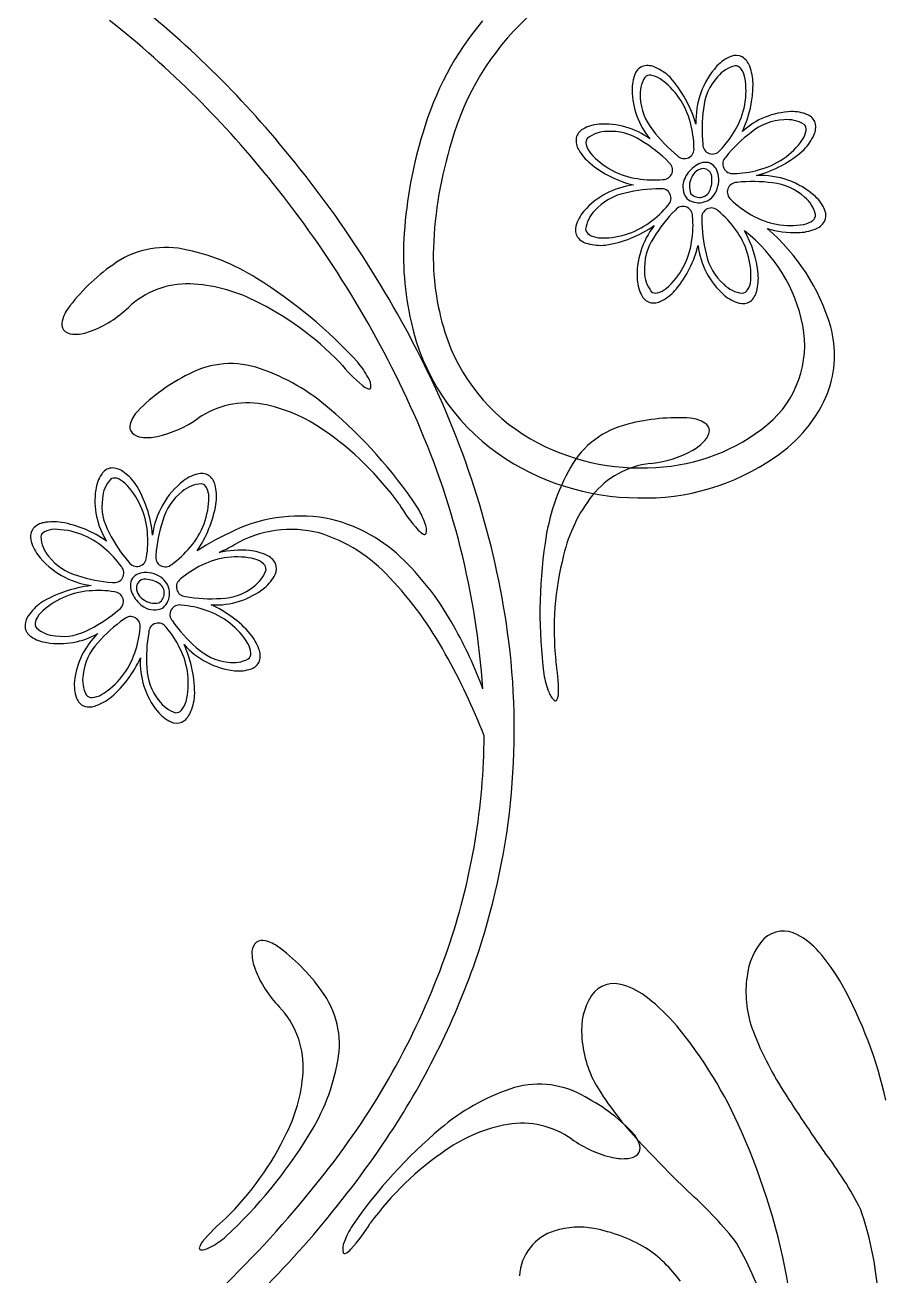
# Model space of a CAD drawing. Extents: x -4 to 4, y -4.07 to 4.07.
# Drawn here: x -0.749 to -0.089, y 2.359 to 3.317 of the extents above; entities that cross this region are included whole.
import ezdxf

# ---------------------------------------------------------------- set-up
doc = ezdxf.new("R2010")
doc.units = 0

msp = doc.modelspace()

# ---------------------------------------------------------------- linework, layer by layer
at = {"color": 7, "linetype": 'CONTINUOUS'}
for centre, radius, start, end in [((0.073825, 3.674828), 0.369479, 237.438302, 258.90363), ((0.073825, 3.674828), 0.369479, 237.438302, 258.90363), ((-1.137221, 2.740032), 0.759459, 39.370303, 52.622466), ((-1.153013, 2.724369), 0.758547, 38.397776, 51.805028), ((-0.216329, 3.168354), 0.237026, 140.16381, 163.881731), ((-0.216329, 3.168354), 0.237026, 140.16381, 163.881731), ((-0.224308, 3.172536), 0.205172, 133.089356, 164.450197), ((-0.224308, 3.172536), 0.205172, 133.089356, 164.450197), ((-0.271883, 3.275716), 0.010293, 108.084869, 157.027898), ((-0.271883, 3.275716), 0.010293, 108.084869, 157.027898), ((-0.271877, 3.272067), 0.013811, 64.251303, 103.403456), ((-0.271877, 3.272067), 0.013811, 64.251303, 103.403456), ((-0.171921, 3.243547), 0.062986, 138.112127, 182.178528), ((-0.171921, 3.243547), 0.062986, 138.112127, 182.178528), ((-0.196883, 3.265034), 0.030064, 111.873592, 136.834003), ((-0.196883, 3.265034), 0.030064, 111.873592, 136.834003), ((-0.204223, 3.283391), 0.010294, 63.082992, 112.025803), ((-0.204223, 3.283391), 0.010294, 63.082992, 112.025803), ((-0.206799, 3.280805), 0.013811, 19.252994, 58.404256), ((-0.206799, 3.280805), 0.013811, 19.252994, 58.404256), ((-0.231497, 3.271148), 0.040323, 1.428941, 20.63569), ((-0.231497, 3.271148), 0.040323, 1.428941, 20.63569), ((-0.253711, 3.267925), 0.030065, 156.873582, 181.833313), ((-0.253711, 3.267925), 0.030065, 156.873582, 181.833313), ((-0.282512, 3.247774), 0.040323, 46.428396, 65.635145), ((-0.282512, 3.247774), 0.040323, 46.428396, 65.635145), ((-0.327349, 3.213322), 0.096585, 16.747001, 41.237597), ((-0.327349, 3.213322), 0.096585, 16.747001, 41.237597), ((-0.223434, 3.267989), 0.060336, 180.974373, 219.32706), ((-0.223434, 3.267989), 0.060336, 180.974373, 219.32706), ((-0.276032, 3.271718), 0.084847, 334.778748, 360.294781), ((-0.276032, 3.271718), 0.084847, 334.778748, 360.294781), ((-0.159951, 3.191937), 0.058732, 92.088031, 132.030019), ((-0.159951, 3.191937), 0.058732, 92.088031, 132.030019), ((-0.161129, 3.22058), 0.030065, 66.873713, 91.83367), ((-0.161129, 3.22058), 0.030065, 66.873713, 91.83367), ((-0.153338, 3.238753), 0.010293, 18.085087, 67.027679), ((-0.153338, 3.238753), 0.010293, 18.085087, 67.027679), ((-0.316534, 3.228283), 0.010294, 119.113741, 168.055895), ((-0.316534, 3.228283), 0.010294, 119.113741, 168.055895), ((-0.306844, 3.211049), 0.030065, 94.306679, 119.26641), ((-0.306844, 3.211049), 0.030065, 94.306679, 119.26641), ((-0.304997, 3.182163), 0.05901, 53.752295, 93.988976), ((-0.304997, 3.182163), 0.05901, 53.752295, 93.988976), ((-0.156988, 3.238746), 0.01381, 334.252927, 373.405525), ((-0.156988, 3.238746), 0.01381, 334.252927, 373.405525), ((-0.11989, 3.134429), 0.339143, 162.898865, 176.089125), ((-0.11989, 3.134429), 0.339143, 162.898865, 176.089125), ((-0.126999, 3.13524), 0.309074, 162.624886, 177.950623), ((-0.126999, 3.13524), 0.309074, 162.624886, 177.950623), ((-0.312905, 3.228667), 0.013811, 172.735457, 211.887833), ((-0.312905, 3.228667), 0.013811, 172.735457, 211.887833), ((-0.181279, 3.249381), 0.040321, 316.428055, 335.635486), ((-0.181279, 3.249381), 0.040321, 316.428055, 335.635486), ((-1.191872, 2.687228), 0.835226, 25.796749, 39.792497), ((-0.289889, 3.24184), 0.040324, 210.504209, 229.711185), ((-0.289889, 3.24184), 0.040324, 210.504209, 229.711185), ((-0.211379, 3.287132), 0.088397, 284.964981, 312.143789), ((-0.211379, 3.287132), 0.088397, 284.964981, 312.143789), ((-0.262436, 3.276673), 0.08466, 230.782927, 256.095673), ((-0.262436, 3.276673), 0.08466, 230.782927, 256.095673), ((-0.222762, 3.189784), 0.022951, 126.731872, 157.119152), ((-0.222762, 3.189784), 0.022951, 126.731872, 157.119152), ((-0.22728, 3.198398), 0.013433, 81.112332, 133.275018), ((-0.22728, 3.198398), 0.013433, 81.112332, 133.275018), ((-0.229155, 3.201032), 0.011347, 9.477155, 69.626983), ((-0.229155, 3.201032), 0.011347, 9.477155, 69.626983), ((-0.229654, 3.193189), 0.015284, 158.83317, 216.772248), ((-0.229654, 3.193189), 0.015284, 158.83317, 216.772248), ((-0.225849, 3.193482), 0.01406, 150.193486, 203.943408), ((-0.225849, 3.193482), 0.01406, 150.193486, 203.943408), ((-0.228576, 3.196893), 0.010126, 93.548555, 159.309447), ((-0.228576, 3.196893), 0.010126, 93.548555, 159.309447), ((-0.229195, 3.200581), 0.006418, 15.849176, 90.073695), ((-0.229195, 3.200581), 0.006418, 15.849176, 90.073695), ((-0.244062, 3.198331), 0.021418, 341.041717, 370.770779), ((-0.244062, 3.198331), 0.021418, 341.041717, 370.770779), ((-0.238594, 3.198338), 0.021129, 331.251184, 372.470308), ((-0.238594, 3.198338), 0.021129, 331.251184, 372.470308), ((-0.185672, 3.13845), 0.063349, 48.207472, 92.606324), ((-0.185672, 3.13845), 0.063349, 48.207472, 92.606324), ((-1.181713, 2.693577), 0.80019, 24.045264, 38.849349), ((-0.275377, 3.134613), 0.060336, 97.048293, 138.671718), ((-0.275377, 3.134613), 0.060336, 97.048293, 138.671718), ((-0.232255, 3.193727), 0.008772, 222.723004, 344.432004), ((-0.232255, 3.193727), 0.008772, 222.723004, 344.432004), ((-0.232762, 3.195499), 0.014654, 231.438787, 330.017251), ((-0.232762, 3.195499), 0.014654, 231.438787, 330.017251), ((-0.164024, 3.163752), 0.030066, 21.873752, 46.83235), ((-0.164024, 3.163752), 0.030066, 21.873752, 46.83235), ((-0.29789, 3.154855), 0.030064, 139.306645, 164.266376), ((-0.29789, 3.154855), 0.030064, 139.306645, 164.266376), ((-0.145664, 3.171093), 0.010293, 333.085138, 382.027511), ((-0.145664, 3.171093), 0.010293, 333.085138, 382.027511), ((-0.316927, 3.16019), 0.010294, 164.113218, 213.055153), ((-0.316927, 3.16019), 0.010294, 164.113218, 213.055153), ((-0.318172, 3.237886), 0.090517, 278.776719, 304.584028), ((-0.318172, 3.237886), 0.090517, 278.776719, 304.584028), ((-0.219215, 3.125589), 0.060752, 141.552398, 183.573659), ((-0.219215, 3.125589), 0.060752, 141.552398, 183.573659), ((-0.282428, 3.041745), 0.15706, 16.375328, 49.498527), ((-0.282428, 3.041745), 0.15706, 16.375328, 49.498527), ((-0.158572, 3.235759), 0.077721, 253.671927, 271.232327), ((-0.158572, 3.235759), 0.077721, 253.671927, 271.232327), ((-0.157906, 3.198367), 0.040324, 271.429169, 290.635462), ((-0.157906, 3.198367), 0.040324, 271.429169, 290.635462), ((-0.148249, 3.173668), 0.013811, 289.253884, 328.40626), ((-0.148249, 3.173668), 0.013811, 289.253884, 328.40626), ((-0.224499, 3.141361), 0.234304, 176.035592, 192.734968), ((-0.224499, 3.141361), 0.234304, 176.035592, 192.734968), ((-0.314633, 3.163027), 0.01381, 217.73434, 256.887384), ((-0.314633, 3.163027), 0.01381, 217.73434, 256.887384), ((-0.272503, 3.06326), 0.121741, 11.22126, 52.071562), ((-0.269512, 3.118387), 0.082667, 5.661901, 29.653687), ((-0.269512, 3.118387), 0.082667, 5.661901, 29.653687), ((-0.272503, 3.06326), 0.121741, 11.22126, 52.071562), ((-0.640776, 3.078401), 0.06826, 79.037835, 126.552016), ((-0.657948, 2.986597), 0.161655, 57.441265, 79.250266), ((-0.243788, 3.139552), 0.192205, 177.99023, 197.512592), ((-0.243788, 3.139552), 0.192205, 177.99023, 197.512592), ((-0.307674, 3.188615), 0.040322, 255.504788, 274.712447), ((-0.307674, 3.188615), 0.040322, 255.504788, 274.712447), ((-0.315495, 3.16847), 0.084665, 320.783474, 346.095541), ((-0.315495, 3.16847), 0.084665, 320.783474, 346.095541), ((-0.173426, 3.155529), 0.060341, 187.04863, 228.669173), ((-0.173426, 3.155529), 0.060341, 187.04863, 228.669173), ((-0.597942, 3.013148), 0.146257, 124.807892, 143.7875), ((-0.763359, 2.812892), 0.364819, 42.36917, 58.169641), ((-0.227435, 3.123232), 0.040323, 345.503862, 364.71061), ((-0.227435, 3.123232), 0.040323, 345.503862, 364.71061), ((-0.623866, 3.052435), 0.066413, 88.683787, 133.219671), ((-0.626995, 2.999491), 0.11943, 63.149805, 87.766143), ((-0.249869, 3.12406), 0.030064, 184.306452, 209.266636), ((-0.249869, 3.12406), 0.030064, 184.306452, 209.266636), ((-0.280659, 3.141017), 0.040324, 300.503573, 319.709866), ((-0.280659, 3.141017), 0.040324, 300.503573, 319.709866), ((-0.201847, 3.116271), 0.013811, 307.736234, 346.887496), ((-0.201847, 3.116271), 0.013811, 307.736234, 346.887496), ((-0.67412, 2.897911), 0.231375, 43.973227, 64.099528), ((-0.267102, 3.11437), 0.010293, 209.111888, 258.055355), ((-0.267102, 3.11437), 0.010293, 209.111888, 258.055355), ((-0.267486, 3.118), 0.013811, 262.735902, 301.887388), ((-0.267486, 3.118), 0.013811, 262.735902, 301.887388), ((-0.193674, 3.133014), 0.030064, 229.307044, 254.267228), ((-0.193674, 3.133014), 0.030064, 229.307044, 254.267228), ((-0.199009, 3.113976), 0.010294, 254.115101, 303.057256), ((-0.199009, 3.113976), 0.010294, 254.115101, 303.057256), ((-0.69584, 3.085306), 0.024643, 144.676054, 171.772152), ((-0.729169, 3.163342), 0.086524, 290.820894, 313.74223), ((-0.713136, 3.0878), 0.007169, 171.718163, 229.64392), ((-0.289243, 3.125462), 0.167652, 192.312524, 234.571034), ((-0.289243, 3.125462), 0.167652, 192.312524, 234.571034), ((-0.230852, 3.071871), 0.079212, 310.124049, 370.974632), ((-0.230852, 3.071871), 0.079212, 310.124049, 370.974632), ((-0.213232, 3.064254), 0.084351, 340.254858, 374.957325), ((-0.213232, 3.064254), 0.084351, 340.254858, 374.957325), ((-0.710846, 3.092235), 0.012084, 234.994189, 273.885674), ((-0.711239, 3.116921), 0.036762, 271.888521, 290.417378), ((-0.289257, 3.125416), 0.14459, 197.592494, 239.994285), ((-0.289257, 3.125416), 0.14459, 197.592494, 239.994285), ((-0.591034, 2.989482), 0.068262, 70.595715, 118.109677), ((-0.405734, 3.142301), 0.131875, 219.420601, 230.204182), ((-0.53848, 3.019765), 0.059276, 27.481919, 41.11733), ((-0.558246, 2.918652), 0.146254, 116.365266, 135.345329), ((-0.621498, 2.901194), 0.161657, 48.998636, 70.807637), ((-0.496304, 3.040104), 0.012554, 355.782006, 393.972903), ((-1.036153, 2.759638), 0.663519, 7.400525, 26.018861), ((-0.481327, 3.051403), 0.013652, 229.789261, 251.146448), ((-0.485104, 3.039794), 0.001456, 244.144389, 335.056899), ((-0.23481, 3.076954), 0.109051, 303.443331, 337.803945), ((-0.23481, 3.076954), 0.109051, 303.443331, 337.803945), ((-0.578118, 2.961315), 0.066414, 80.241188, 124.776631), ((-0.588987, 2.909404), 0.119431, 54.707518, 79.323856), ((-0.644488, 3.004398), 0.024643, 136.234259, 163.330356), ((-0.751278, 2.744837), 0.364834, 33.927083, 49.727098), ((-1.012436, 2.766528), 0.615881, 3.930406, 24.264098), ((-0.66123, 3.009404), 0.007169, 163.274698, 221.200025), ((-0.665998, 3.08648), 0.086523, 282.378848, 305.300638), ((-0.271381, 2.944904), 0.068261, 103.202324, 150.716066), ((-0.24925, 2.870052), 0.146257, 85.966242, 104.94585), ((-0.272119, 3.123304), 0.145143, 272.532558, 309.496089), ((-0.272119, 3.123304), 0.145143, 272.532558, 309.496089), ((-0.241076, 2.991394), 0.024644, 57.9823, 85.078172), ((-0.231806, 3.006207), 0.007169, 0.110609, 58.035506), ((-0.658313, 3.013455), 0.012084, 226.552195, 265.44368), ((-0.655077, 3.03793), 0.036761, 263.445735, 281.97482), ((-0.650514, 2.815846), 0.231373, 35.530322, 55.65685), ((-0.277369, 3.147978), 0.170076, 240.327071, 273.932196), ((-0.277369, 3.147978), 0.170076, 240.327071, 273.932196), ((-0.255259, 3.023573), 0.036762, 299.337163, 317.866247), ((-0.23667, 3.007325), 0.012084, 315.867095, 354.758802), ((-0.278031, 3.145262), 0.190301, 235.27618, 269.59646), ((-0.278031, 3.145262), 0.190301, 235.27618, 269.59646), ((-0.279107, 3.06725), 0.086523, 276.011744, 298.93308), ((-0.190214, 2.8987), 0.161657, 150.504179, 172.312953), ((-0.262487, 2.915221), 0.066413, 96.53444, 141.070324), ((-0.274315, 3.130105), 0.175212, 268.346174, 304.644039), ((-0.274315, 3.130105), 0.175212, 268.346174, 304.644039), ((-0.664679, 2.95679), 0.030064, 146.808813, 171.768544), ((-0.681209, 2.967636), 0.010293, 98.019055, 146.962304), ((-0.68184, 2.964042), 0.01381, 54.186616, 93.338547), ((-0.696557, 2.941983), 0.040322, 36.364013, 55.570534), ((-0.609232, 2.944011), 0.030064, 101.807847, 126.76803), ((-0.613251, 2.963369), 0.010293, 53.019178, 101.961333), ((-0.616239, 2.961273), 0.013811, 9.187845, 48.338662), ((-0.63627, 2.952944), 0.058732, 172.023241, 211.96434), ((-0.738991, 2.918943), 0.088401, 4.900947, 32.077947), ((-0.588101, 2.918272), 0.063349, 128.143625, 172.541374), ((-0.642244, 2.95608), 0.040323, 351.366411, 370.572932), ((-0.69124, 2.965415), 0.090184, 325.553962, 350.175284), ((-0.349158, 3.018182), 0.131873, 210.978456, 221.762266), ((-0.220055, 2.883404), 0.11943, 141.987741, 166.604305), ((-0.53815, 2.821645), 0.119386, 78.205711, 114.748248), ((-0.498453, 2.916465), 0.059275, 19.038357, 32.673996), ((-0.734051, 2.925337), 0.010293, 143.018959, 191.961551), ((-0.731957, 2.92235), 0.01381, 99.18672, 138.339319), ((-0.726765, 2.896345), 0.040321, 81.362511, 100.569715), ((-0.735107, 2.852596), 0.084844, 54.713929, 80.229962), ((-0.544754, 2.843386), 0.087385, 75.803265, 119.921996), ((-0.542998, 2.822294), 0.119841, 45.041676, 75.873116), ((-0.437275, 2.939368), 0.013652, 221.348117, 242.705077), ((-0.453748, 2.93039), 0.012553, 347.337174, 385.529185), ((-0.714694, 2.929356), 0.030063, 191.807804, 216.767535), ((-0.49482, 2.724653), 0.225614, 114.430039, 122.749168), ((-0.558768, 2.812097), 0.121299, 42.373883, 73.009498), ((-0.442715, 2.928439), 0.001456, 235.702762, 326.612738), ((-0.689177, 2.950176), 0.062982, 218.045848, 262.114235), ((-1.236939, 4.147629), 1.389209, 297.291372, 297.832014), ((-0.583402, 2.841582), 0.073369, 84.724156, 103.046713), ((-0.580417, 2.874493), 0.040324, 65.439843, 84.646364), ((-0.569093, 2.898472), 0.013811, 27.669385, 66.821538), ((0.01048, 2.866931), 0.364826, 171.584459, 187.384702), ((-0.566337, 2.900865), 0.010293, 334.048144, 382.991393), ((-0.611918, 2.751258), 0.218811, 28.849198, 45.414523), ((-0.112087, 2.853749), 0.231362, 165.654472, 185.78191), ((-0.654399, 2.887782), 0.013431, 161.045993, 213.210636), ((-0.657319, 2.886396), 0.011347, 89.412624, 149.564162), ((-0.656883, 2.88628), 0.006417, 95.781354, 170.012258), ((-0.657266, 2.871247), 0.021419, 60.976276, 90.70376), ((-0.656316, 2.876632), 0.021129, 51.186572, 92.407027), ((-0.652501, 2.881878), 0.014653, 311.370822, 409.951557), ((-0.58415, 2.909445), 0.030065, 309.241666, 334.201397), ((-0.675883, 2.698726), 0.284268, 28.793892, 43.345995), ((-0.686582, 2.791863), 0.096582, 96.680968, 121.171564), ((-0.653142, 2.886244), 0.010126, 173.486523, 239.242356), ((-0.650669, 2.882068), 0.008771, 302.656242, 424.365923), ((-0.602779, 2.933311), 0.060336, 266.983605, 308.6057), ((-0.712662, 2.84203), 0.040325, 126.366763, 145.572374), ((-0.64513, 2.890724), 0.022948, 206.665886, 237.054743), ((-0.649308, 2.888331), 0.014058, 230.126475, 283.880517), ((-0.640339, 2.795708), 0.084648, 40.716576, 66.032492), ((-0.734724, 2.856747), 0.013811, 144.18853, 183.33957), ((-0.649685, 2.884535), 0.015284, 238.767816, 296.707108), ((-0.738319, 2.857379), 0.010293, 188.020834, 236.964302), ((-0.713796, 2.691771), 0.336761, 20.325161, 29.350765), ((-0.727474, 2.873908), 0.030063, 236.809159, 261.76889), ((-0.722245, 2.903732), 0.060335, 260.909269, 299.261956), ((-0.651998, 2.808427), 0.059005, 133.68512, 173.924023), ((-0.60723, 2.825197), 0.040325, 20.440275, 39.646568), ((-0.915974, 2.777707), 0.542019, 340.929435, 367.142625), ((-0.581303, 2.882997), 0.060748, 221.486061, 263.508873), ((-0.709163, 2.805192), 0.090516, 358.711684, 384.518992), ((-0.582265, 2.834146), 0.01381, 342.669645, 381.822466), ((-0.858642, 2.593118), 0.495319, 21.267578, 29.317074), ((-0.737608, 2.866846), 0.084656, 310.717517, 336.030943), ((-0.599998, 2.829281), 0.060338, 176.984241, 218.604562), ((-0.578625, 2.83389), 0.010293, 289.046228, 337.98882), ((-0.472004, 2.806787), 0.13187, 359.549301, 370.33311), ((-0.585154, 2.852553), 0.030066, 264.242142, 289.200741), ((-0.292713, 2.828943), 0.059279, 188.638028, 202.272753), ((-0.680759, 2.811656), 0.030065, 174.24211, 199.202067), ((-0.335489, 2.80989), 0.012554, 195.782849, 233.973746), ((-0.699421, 2.805128), 0.010294, 199.048336, 247.990709), ((-0.708112, 2.83373), 0.040322, 290.439687, 309.646891), ((-0.658816, 2.806918), 0.040321, 335.440192, 354.647624), ((-0.342488, 2.80114), 0.001456, 254.694444, 345.605784), ((-0.35379, 2.805759), 0.013652, 338.605816, 359.963231), ((-0.699165, 2.808768), 0.013811, 252.671011, 291.823164), ((-0.623865, 2.810653), 0.030066, 219.242807, 244.202085), ((-0.634838, 2.795595), 0.01381, 297.669413, 336.822234), ((-0.632445, 2.79284), 0.010294, 244.04891, 292.990626), ((-0.911185, 2.776298), 0.514141, 341.602817, 359.608122), ((-0.567199, 2.609044), 0.007169, 82.093161, 140.018488), ((-0.569579, 2.591733), 0.024643, 55.053426, 82.14975), ((-0.146768, 2.583795), 0.049262, 137.009184, 174.515728), ((-0.146768, 2.583795), 0.049262, 137.009184, 174.515728), ((-0.167951, 2.602012), 0.021376, 59.745958, 134.006726), ((-0.167951, 2.602012), 0.021376, 59.745958, 134.006726), ((-0.183601, 2.570623), 0.056421, 40.838932, 62.078197), ((-0.183601, 2.570623), 0.056421, 40.838932, 62.078197), ((-0.562748, 2.606783), 0.012084, 145.372991, 184.264253), ((-0.538065, 2.607338), 0.036763, 182.264696, 200.793554), ((-0.641091, 2.493361), 0.146257, 35.1846, 54.164435), ((-0.978407, 2.80178), 0.585977, 323.429308, 341.312979), ((-0.249849, 2.511246), 0.145379, 29.266218, 41.469445), ((-0.249849, 2.511246), 0.145379, 29.266218, 41.469445), ((-0.970622, 2.798685), 0.600525, 326.164579, 340.741335), ((-0.491764, 2.625572), 0.086523, 201.197446, 224.119009), ((-0.111265, 2.57669), 0.085361, 172.045159, 198.727825), ((-0.111265, 2.57669), 0.085361, 172.045159, 198.727825), ((-0.576122, 2.536623), 0.068262, 349.41458, 396.928542), ((-0.297444, 2.561756), 0.021376, 70.46919, 144.73037), ((-0.297444, 2.561756), 0.021376, 70.46919, 144.73037), ((-0.306982, 2.528003), 0.056423, 51.561774, 72.801039), ((-0.306982, 2.528003), 0.056423, 51.561774, 72.801039), ((-0.417173, 2.419983), 0.335967, 12.69116, 28.893487), ((-0.417173, 2.419983), 0.335967, 12.69116, 28.893487), ((-0.273242, 2.5478), 0.049262, 147.732626, 185.239393), ((-0.273242, 2.5478), 0.049262, 147.732626, 185.239393), ((-0.361024, 2.457337), 0.145379, 39.989401, 52.192627), ((-0.361024, 2.457337), 0.145379, 39.989401, 52.192627), ((-0.601976, 2.519542), 0.066413, 359.060502, 403.596607), ((-0.508439, 2.336536), 0.335962, 23.414423, 39.617206), ((-0.508439, 2.336536), 0.335962, 23.414423, 39.617206), ((0.045129, 2.637989), 0.253278, 200.501587, 212.797139), ((0.045129, 2.637989), 0.253278, 200.501587, 212.797139), ((-0.237039, 2.547424), 0.08536, 182.768655, 209.451773), ((-0.237039, 2.547424), 0.08536, 182.768655, 209.451773), ((-0.668038, 2.553191), 0.161658, 327.817994, 349.626995), ((-0.654942, 2.522324), 0.119433, 333.526317, 358.142655), ((-0.325266, 2.349396), 0.161659, 108.776121, 130.584896), ((-0.355089, 2.437907), 0.068261, 61.474088, 108.98827), ((-0.094778, 2.636753), 0.253279, 211.224717, 223.520498), ((-0.094778, 2.636753), 0.253279, 211.224717, 223.520498), ((0.669515, 3.02788), 0.989379, 212.190848, 215.481463), ((0.669515, 3.02788), 0.989379, 212.190848, 215.481463), ((-0.388392, 2.367314), 0.146255, 44.238347, 63.218409), ((-0.196639, 2.192112), 0.364818, 129.856166, 145.656865), ((-0.357718, 2.357844), 0.119431, 100.259875, 124.87644), ((-0.368209, 2.409832), 0.066414, 54.806586, 99.34225), ((-0.756829, 2.568779), 0.231377, 314.349951, 334.476252), ((-0.842441, 2.657462), 0.364831, 312.746191, 328.546434), ((-1.124807, 2.903968), 0.787222, 312.658192, 326.048086), ((-0.279423, 2.534355), 0.086522, 234.283552, 257.205342), ((-0.301529, 2.452431), 0.024644, 16.254295, 43.350392), ((0.446168, 3.136022), 0.989394, 222.914213, 226.204828), ((0.446168, 3.136022), 0.989394, 222.914213, 226.204828), ((-0.663054, 2.264353), 0.506552, 9.824486, 23.957227), ((-0.663054, 2.264353), 0.506552, 9.824486, 23.957227), ((-1.18554, 2.958048), 0.84544, 308.21869, 323.287729), ((-0.296877, 2.263847), 0.231367, 123.926704, 144.053914), ((-0.287637, 2.461388), 0.012084, 274.14108, 313.032565), ((-0.284751, 2.457316), 0.007169, 318.383247, 376.308144), ((-0.352319, 2.28696), 0.272955, 26.808999, 37.627338), ((-0.352319, 2.28696), 0.272955, 26.808999, 37.627338), ((-0.290695, 2.485887), 0.036762, 257.608915, 276.137999), ((-0.419968, 2.217902), 0.272952, 37.532516, 48.350855), ((-0.419968, 2.217902), 0.272952, 37.532516, 48.350855), ((-0.357164, 2.325338), 0.262511, 5.838953, 18.830246), ((-0.357164, 2.325338), 0.262511, 5.838953, 18.830246), ((-0.510678, 2.302004), 0.131875, 129.797344, 140.581153), ((-0.448197, 2.365561), 0.059277, 146.909607, 160.545245), ((-0.596748, 2.46836), 0.13187, 317.821004, 328.605041), ((-0.324568, 2.334866), 0.061867, 79.176532, 107.277775), ((-0.324568, 2.334866), 0.061867, 79.176532, 107.277775), ((-0.335805, 2.274063), 0.1237, 59.719683, 79.352617), ((-0.335805, 2.274063), 0.1237, 59.719683, 79.352617), ((-0.602071, 2.376999), 0.013651, 140.167622, 161.525036), ((-0.634084, 2.433943), 0.059277, 297.857118, 311.4923), ((-0.492801, 2.379811), 0.012554, 154.054667, 192.246233), ((-0.33156, 2.357095), 0.038565, 107.166616, 176.674781), ((-0.33156, 2.357095), 0.038565, 107.166616, 176.674781), ((-0.613705, 2.380698), 0.001456, 154.526153, 245.435154), ((-0.613468, 2.391899), 0.012554, 266.156906, 304.348917), ((-0.503848, 2.377941), 0.001456, 212.967543, 303.877324), ((-0.509208, 2.388908), 0.013651, 296.880697, 318.238566), ((-0.329201, 2.296253), 0.101356, 35.655213, 56.617239), ((-0.329201, 2.296253), 0.101356, 35.655213, 56.617239), ((-0.431881, 2.254703), 0.26252, 16.562347, 29.553411), ((-0.431881, 2.254703), 0.26252, 16.562347, 29.553411)]:
    msp.add_arc(centre, radius, start, end, dxfattribs=at)
at = {"color": 2, "linetype": 'CONTINUOUS'}
for centre, radius, start, end in [((-0.198905, 3.26128), 0.025191, 103.810153, 140.414124), ((-0.198905, 3.26128), 0.025191, 103.810153, 140.414124), ((-0.204793, 3.280424), 0.00532, 36.95566, 91.343435), ((-0.204793, 3.280424), 0.00532, 36.95566, 91.343435), ((-0.252489, 3.263842), 0.02519, 148.809017, 185.414774), ((-0.252489, 3.263842), 0.02519, 148.809017, 185.414774), ((-0.270189, 3.273215), 0.00532, 81.950818, 136.336644), ((-0.270189, 3.273215), 0.00532, 81.950818, 136.336644), ((-0.272239, 3.260126), 0.018568, 57.779122, 81.344892), ((-0.272239, 3.260126), 0.018568, 57.779122, 81.344892), ((-0.296631, 3.227493), 0.05927, 14.24902, 54.648769), ((-0.296631, 3.227493), 0.05927, 14.24902, 54.648769), ((-0.186954, 3.248795), 0.042404, 137.702558, 174.571861), ((-0.186954, 3.248795), 0.042404, 137.702558, 174.571861), ((-0.255825, 3.266791), 0.059272, 329.250486, 369.64868), ((-0.255825, 3.266791), 0.059272, 329.250486, 369.64868), ((-0.215497, 3.27262), 0.018566, 12.774326, 36.342818), ((-0.215497, 3.27262), 0.018566, 12.774326, 36.342818), ((-0.235207, 3.263465), 0.042407, 182.703396, 219.57069), ((-0.235207, 3.263465), 0.042407, 182.703396, 219.57069), ((-0.121015, 3.237429), 0.109241, 171.907803, 186.192595), ((-0.121015, 3.237429), 0.109241, 171.907803, 186.192595), ((-0.308847, 3.222296), 0.072417, 0.483344, 15.855169), ((-0.308847, 3.222296), 0.072417, 0.483344, 15.855169), ((-0.165589, 3.202077), 0.042406, 92.703516, 129.571033), ((-0.165589, 3.202077), 0.042406, 92.703516, 129.571033), ((-0.165212, 3.219358), 0.02519, 58.809352, 95.414439), ((-0.165212, 3.219358), 0.02519, 58.809352, 95.414439), ((-0.155839, 3.237059), 0.00532, 351.953508, 406.340634), ((-0.155839, 3.237059), 0.00532, 351.953508, 406.340634), ((-0.313866, 3.226867), 0.00532, 139.802871, 194.189348), ((-0.313866, 3.226867), 0.00532, 139.802871, 194.189348), ((-0.302654, 3.210272), 0.025189, 90.724844, 127.332389), ((-0.302654, 3.210272), 0.025189, 90.724844, 127.332389), ((-0.300432, 3.193125), 0.04241, 56.569241, 93.434078), ((-0.300432, 3.193125), 0.04241, 56.569241, 93.434078), ((-0.33295, 3.134651), 0.109243, 44.948211, 59.233231), ((-0.33295, 3.134651), 0.109243, 44.948211, 59.233231), ((-0.180536, 3.302062), 0.109255, 216.908051, 231.191244), ((-0.180536, 3.302062), 0.109255, 216.908051, 231.191244), ((-0.268137, 3.271755), 0.072421, 315.484641, 330.855781), ((-0.268137, 3.271755), 0.072421, 315.484641, 330.855781), ((-0.127003, 3.147419), 0.109237, 126.907705, 141.193409), ((-0.127003, 3.147419), 0.109237, 126.907705, 141.193409), ((-0.201564, 3.263502), 0.059272, 284.249919, 324.64878), ((-0.201564, 3.263502), 0.059272, 284.249919, 324.64878), ((-0.168928, 3.239109), 0.018568, 327.776431, 351.343335), ((-0.168928, 3.239109), 0.018568, 327.776431, 351.343335), ((-0.301074, 3.230304), 0.018566, 194.796911, 218.365629), ((-0.301074, 3.230304), 0.018566, 194.796911, 218.365629), ((-0.271233, 3.258047), 0.05927, 221.490561, 261.890976), ((-0.271233, 3.258047), 0.05927, 221.490561, 261.890976), ((-0.243731, 3.222042), 0.00735, 224.113913, 366.757269), ((-0.243731, 3.222042), 0.00735, 224.113913, 366.757269), ((-0.222269, 3.225531), 0.00735, 179.108678, 321.753547), ((-0.222269, 3.225531), 0.00735, 179.108678, 321.753547), ((-0.260156, 3.206033), 0.00735, 269.385269, 412.027415), ((-0.260156, 3.206033), 0.00735, 269.385269, 412.027415), ((-0.207012, 3.2106), 0.00735, 134.110322, 276.756401), ((-0.207012, 3.2106), 0.00735, 134.110322, 276.756401), ((-0.267369, 3.270796), 0.072465, 260.287424, 275.649439), ((-0.267369, 3.270796), 0.072465, 260.287424, 275.649439), ((-0.206758, 3.27571), 0.072412, 270.482773, 285.855739), ((-0.206758, 3.27571), 0.072412, 270.482773, 285.855739), ((-0.262327, 3.082357), 0.109259, 89.94861, 104.231575), ((-0.262327, 3.082357), 0.109259, 89.94861, 104.231575), ((-0.261329, 3.184321), 0.00735, 314.38405, 457.031491), ((-0.261329, 3.184321), 0.00735, 314.38405, 457.031491), ((-0.203523, 3.189139), 0.00735, 89.10909, 231.753808), ((-0.203523, 3.189139), 0.00735, 89.10909, 231.753808), ((-0.191624, 3.087904), 0.109221, 81.907077, 96.194607), ((-0.191624, 3.087904), 0.109221, 81.907077, 96.194607), ((-0.18026, 3.153821), 0.042407, 47.704305, 84.571152), ((-0.18026, 3.153821), 0.042407, 47.704305, 84.571152), ((-0.280683, 3.146718), 0.042406, 101.568502, 138.436243), ((-0.280683, 3.146718), 0.042406, 101.568502, 138.436243), ((-0.157298, 3.235007), 0.072421, 225.483931, 240.855071), ((-0.157298, 3.235007), 0.072421, 225.483931, 240.855071), ((-0.167775, 3.165774), 0.025192, 13.809326, 50.411956), ((-0.167775, 3.165774), 0.025192, 13.809326, 50.411956), ((-0.294374, 3.157266), 0.025192, 135.725195, 172.328271), ((-0.294374, 3.157266), 0.025192, 135.725195, 172.328271), ((-0.312203, 3.22499), 0.072433, 305.285973, 320.654832), ((-0.312203, 3.22499), 0.072433, 305.285973, 320.654832), ((-0.173471, 3.097956), 0.109241, 134.948097, 149.233345), ((-0.173471, 3.097956), 0.109241, 134.948097, 149.233345), ((-0.244852, 3.170748), 0.00735, 359.386813, 502.028202), ((-0.244852, 3.170748), 0.00735, 359.386813, 502.028202), ((-0.309582, 3.163533), 0.072432, 350.284724, 365.654039), ((-0.309582, 3.163533), 0.072432, 350.284724, 365.654039), ((-0.22314, 3.169575), 0.00735, 44.388454, 187.023792), ((-0.22314, 3.169575), 0.00735, 44.388454, 187.023792), ((-0.263822, 3.118689), 0.07245, 35.287728, 50.653165), ((-0.263822, 3.118689), 0.07245, 35.287728, 50.653165), ((-0.162264, 3.222692), 0.05927, 239.249674, 279.649645), ((-0.162264, 3.222692), 0.05927, 239.249674, 279.649645), ((-0.148629, 3.171663), 0.005319, 306.953794, 361.342219), ((-0.148629, 3.171663), 0.005319, 306.953794, 361.342219), ((-0.31404, 3.161074), 0.00532, 184.79843, 239.186855), ((-0.31404, 3.161074), 0.00532, 184.79843, 239.186855), ((-0.305942, 3.213271), 0.059273, 266.490542, 306.889847), ((-0.305942, 3.213271), 0.059273, 266.490542, 306.889847), ((-0.12118, 3.168578), 0.109255, 179.948818, 194.232467), ((-0.12118, 3.168578), 0.109255, 179.948818, 194.232467), ((-0.25209, 3.124961), 0.059274, 356.491963, 396.889713), ((-0.25209, 3.124961), 0.059274, 356.491963, 396.889713), ((-0.156434, 3.182366), 0.018566, 282.774099, 306.343045), ((-0.156434, 3.182366), 0.018566, 282.774099, 306.343045), ((-0.307425, 3.172551), 0.018567, 239.796914, 263.364726), ((-0.307425, 3.172551), 0.018567, 239.796914, 263.364726), ((-0.231943, 3.130472), 0.042411, 146.569518, 183.434133), ((-0.231943, 3.130472), 0.042411, 146.569518, 183.434133), ((-0.296868, 3.159672), 0.059272, 311.49145, 351.890088), ((-0.296868, 3.159672), 0.059272, 311.49145, 351.890088), ((-0.185535, 3.150222), 0.042409, 191.568963, 228.435141), ((-0.185535, 3.150222), 0.042409, 191.568963, 228.435141), ((-0.249089, 3.128251), 0.025191, 180.726427, 217.331514), ((-0.249089, 3.128251), 0.025191, 180.726427, 217.331514), ((-0.265686, 3.117038), 0.00532, 229.799643, 284.185687), ((-0.265686, 3.117038), 0.00532, 229.799643, 284.185687), ((-0.269123, 3.129831), 0.018566, 284.795897, 308.364615), ((-0.269123, 3.129831), 0.018566, 284.795897, 308.364615), ((-0.196086, 3.136528), 0.02519, 225.72606, 262.332264), ((-0.196086, 3.136528), 0.02519, 225.72606, 262.332264), ((-0.199893, 3.116865), 0.00532, 274.800379, 329.184907), ((-0.199893, 3.116865), 0.00532, 274.800379, 329.184907), ((-0.211369, 3.12348), 0.018567, 329.794537, 353.362802), ((-0.211369, 3.12348), 0.018567, 329.794537, 353.362802), ((-0.664189, 2.952557), 0.025189, 138.743383, 175.349587), ((-0.679978, 2.964878), 0.00532, 71.886421, 126.272031), ((-0.684284, 2.952349), 0.018568, 47.713217, 71.279214), ((-0.714006, 2.92448), 0.059272, 4.185533, 44.582839), ((-0.602291, 2.926288), 0.042406, 127.639765, 164.506389), ((-0.611878, 2.94067), 0.02519, 93.745797, 130.350884), ((-0.614331, 2.960549), 0.005319, 26.888424, 81.2749), ((-0.626233, 2.954734), 0.018566, 2.71407, 26.281655), ((-0.647238, 2.949167), 0.042407, 172.64062, 209.506574), ((-0.66696, 2.956043), 0.059274, 319.186378, 359.583684), ((-0.725416, 2.912353), 0.018567, 92.712528, 116.278979), ((-0.726725, 2.871631), 0.05927, 49.185242, 89.584103), ((-0.539357, 2.903572), 0.109239, 161.84188, 176.1269), ((-0.731231, 2.924257), 0.005319, 116.888316, 171.275009), ((-0.711353, 2.926709), 0.025189, 183.744034, 220.350015), ((-0.586655, 2.977617), 0.109263, 206.842723, 221.124546), ((-0.726925, 2.921499), 0.072402, 350.417272, 365.792291), ((-0.733763, 2.860378), 0.072415, 35.418738, 50.790791), ((-0.67822, 2.963092), 0.072431, 305.419792, 320.788195), ((-0.696971, 2.936295), 0.042404, 217.637938, 254.506572), ((-0.680237, 2.897458), 0.00735, 259.044939, 401.68769), ((-0.662871, 2.90987), 0.00735, 214.048076, 356.689011), ((-0.64113, 2.909555), 0.00735, 169.048257, 311.6901), ((-0.582338, 2.837928), 0.072385, 115.216745, 130.595187), ((-0.586428, 2.850514), 0.05928, 76.430106, 116.823413), ((-0.577855, 2.890355), 0.018567, 49.729805, 73.297843), ((-0.569335, 2.900499), 0.00532, 354.733975, 409.119802), ((-0.674264, 2.999209), 0.109215, 251.842699, 266.130458), ((-0.625296, 2.886821), 0.00735, 124.318569, 266.960563), ((-0.588032, 2.907685), 0.025191, 305.661038, 342.265455), ((-0.695164, 2.824585), 0.059268, 94.183841, 134.5847), ((-0.692181, 2.811642), 0.072423, 80.420253, 95.79071), ((-0.680553, 2.875717), 0.00735, 304.045143, 446.687894), ((-0.599669, 2.920463), 0.042405, 271.503418, 308.371605), ((-0.630245, 2.865649), 0.00735, 79.318541, 221.966739), ((-0.63445, 2.800669), 0.072417, 70.219183, 85.591008), ((-0.606496, 2.987035), 0.109251, 259.883434, 274.167083), ((-0.723032, 2.854304), 0.018567, 137.714008, 161.280232), ((-0.748287, 2.95191), 0.109236, 296.842345, 311.127364), ((-0.667661, 2.856747), 0.00735, 349.318932, 491.964104), ((-0.628429, 2.8125), 0.059269, 31.426067, 71.825816), ((-0.735561, 2.858609), 0.00532, 161.888924, 216.275833), ((-0.723238, 2.8744), 0.025191, 228.745507, 265.348584), ((-0.719849, 2.89135), 0.042407, 262.64062, 299.506574), ((-0.61011, 2.772608), 0.109229, 124.881576, 139.167966), ((-0.732678, 2.860959), 0.072454, 340.224429, 355.588268), ((-0.646489, 2.851798), 0.00735, 34.320227, 176.968424), ((-0.695416, 2.808819), 0.072424, 25.219948, 40.590404), ((-0.546098, 2.923209), 0.109241, 214.883005, 229.167796), ((-0.546289, 2.832999), 0.109238, 169.883335, 184.168354), ((-0.661992, 2.814838), 0.042407, 136.504768, 173.371615), ((-0.720814, 2.854935), 0.059275, 301.427438, 341.82341), ((-0.682788, 2.812932), 0.059271, 346.426457, 386.825095), ((-0.588336, 2.871317), 0.042406, 226.503984, 263.371277), ((-0.594202, 2.834602), 0.018567, 4.73052, 28.297878), ((-0.581004, 2.83575), 0.00532, 309.739381, 364.126291), ((-0.612845, 2.826172), 0.042408, 181.504535, 218.370489), ((-0.589144, 2.854051), 0.025191, 260.661552, 297.265746), ((-0.67926, 2.815645), 0.025189, 170.658974, 207.265401), ((-0.69756, 2.807506), 0.00532, 219.734532, 274.121441), ((-0.698709, 2.820704), 0.018567, 274.731163, 298.298748), ((-0.625627, 2.814533), 0.02519, 215.660563, 252.265203), ((-0.642957, 2.804357), 0.018568, 319.732531, 343.299208), ((-0.632812, 2.795837), 0.00532, 264.733325, 319.120451)]:
    msp.add_arc(centre, radius, start, end, dxfattribs=at)

doc.saveas('drawing.dxf')
